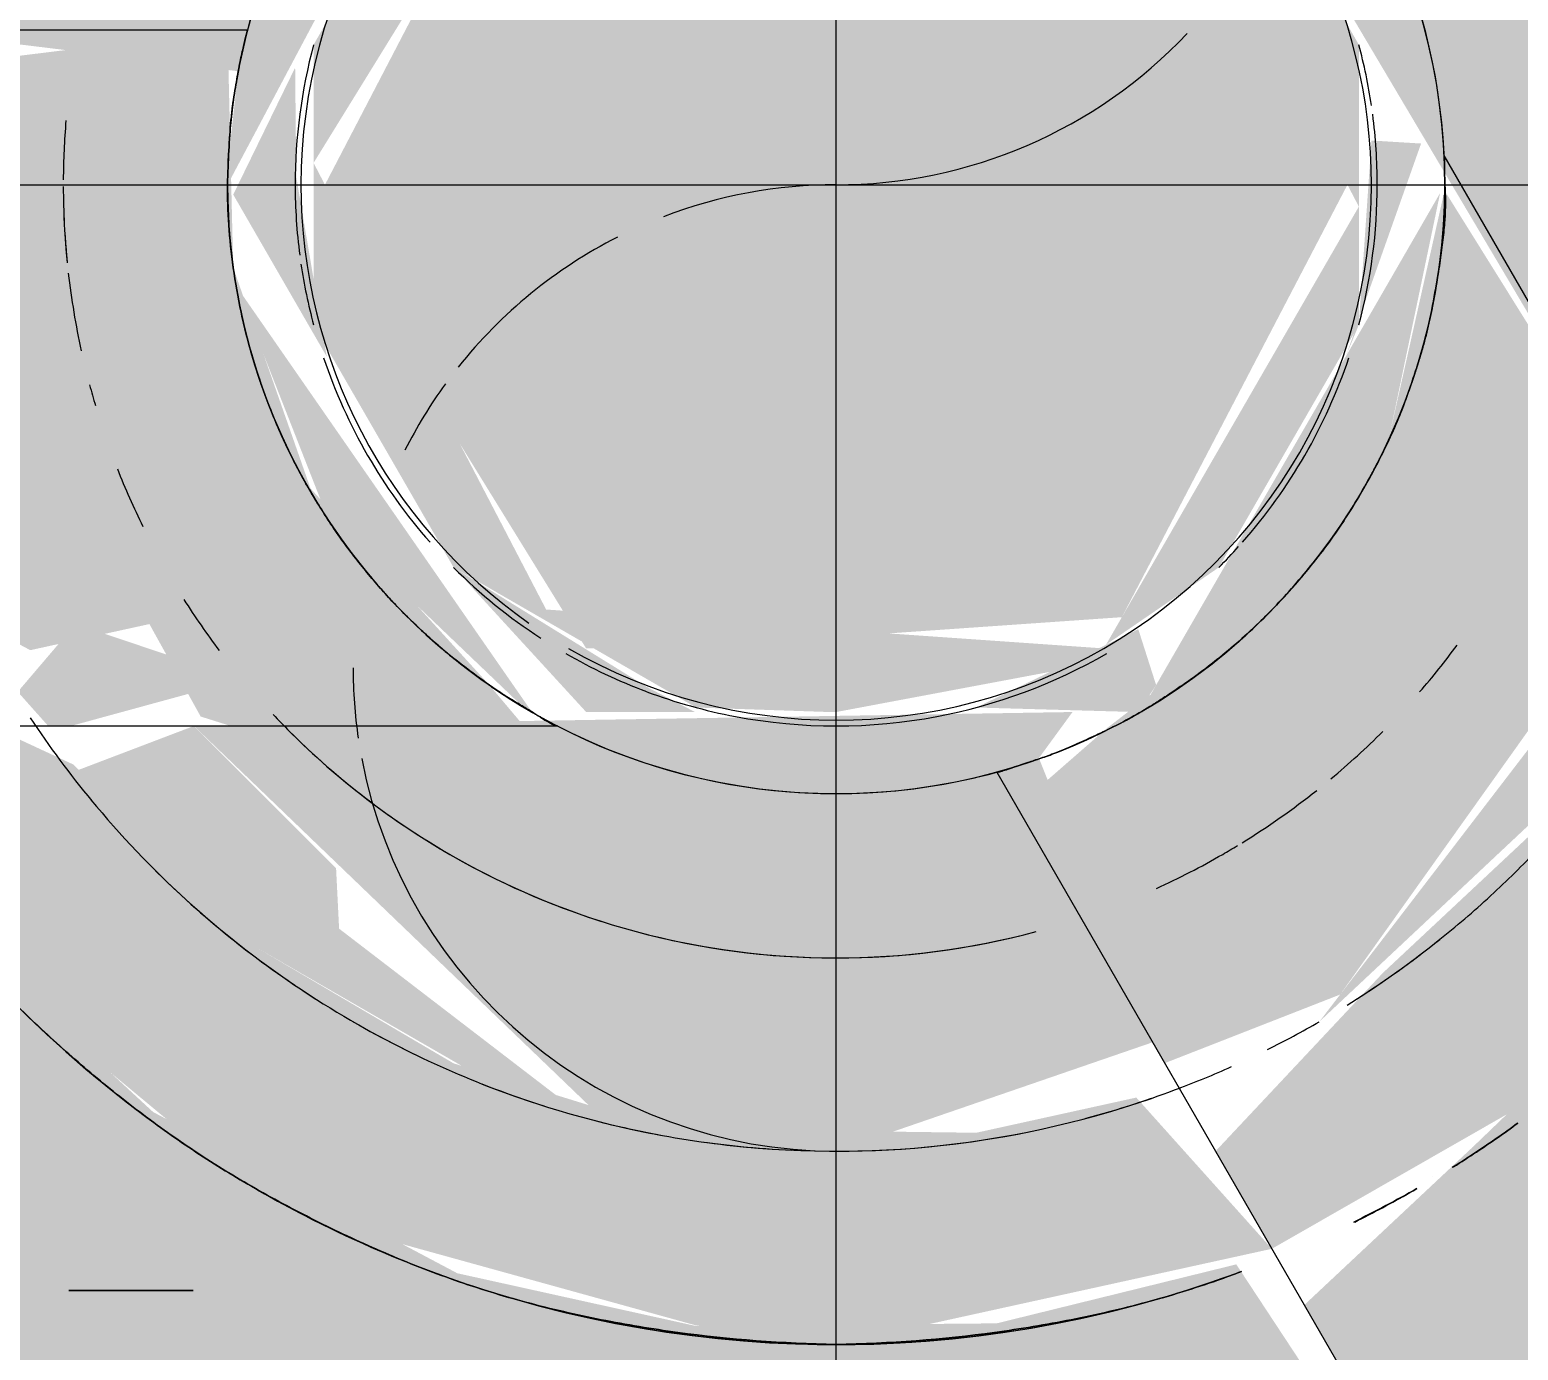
# Model space of a CAD drawing. Header units: metres. Extents: x 147 to 427, y -16 to 162.
# Drawn here: x 390.1251 to 390.14436, y 0.48493 to 0.502 of the extents above; entities that cross this region are included whole.
import ezdxf

# ---------------------------------------------------------------- set-up
doc = ezdxf.new("R2010")
doc.units = ezdxf.units.M
for name, color, linetype, lineweight in [('A-ANNO-DIMS', 7, 'Continuous', 5), ('A-ANNO-DIMS-50', 7, 'Continuous', 5), ('P-PIPE', 7, 'Continuous', 5), ('P-PIPE-CNTR', 7, 'Continuous', 5), ('P-SANR-FIXT', 7, 'Continuous', 5)]:
    doc.layers.add(name, color=color, linetype=linetype, lineweight=lineweight)
doc.styles.add('Century Gothic', font='GOTHIC.TTF', dxfattribs={"height": 0.05})
doc.dimstyles.new('Setores_1_mm', dxfattribs={"dimscale": 0.3048, "dimtxt": 0.05220841348587629, "dimasz": 0.5208333333333333, "dimexe": 0.3937007874015747, "dimexo": 0.2460629921259842, "dimgap": 0.2870734908136483, "dimtad": 1, "dimrnd": 0.01, "dimzin": 0, "dimdsep": 46, "dimtxsty": 'Century Gothic', "dimblk1": 'OBLIQUE', "dimblk2": 'OBLIQUE', "dimsah": 1, "dimcen": 0.09, "dimazin": 0, "dimtfac": 1, "dimtdec": 4, "dimtix": 1, "dimtmove": 0, "dimatfit": 3, "dimfxl": 1, "dimtvp": 1, "dimtolj": 1, "dimtzin": 0, "dimarcsym": 2})

# ---------------------------------------------------------------- blocks, each defined once
blk = doc.blocks.new('UT_Ducha higiênica - UT_Ducha higiênica-V228-HH')
at = {"layer": 'P-SANR-FIXT', "true_color": 0xf4f4f4, "transparency": 33554598}
h = blk.add_hatch(color=7, dxfattribs=at)
h.paths.add_polyline_path([(-163.0500666563862, 0.4849999999999948), (-163.0444303596912, 0.4862376477580838), (-163.0461843707097, 0.4881939430680709), (-163.0482549230706, 0.4877385192159673), (-163.0522858952018, 0.4877921683328029), (-163.0550164038546, 0.4886361002195574), (-163.0575666563863, 0.4901338411877104), (-163.0599328151986, 0.4924999999999974), (-163.0610085380336, 0.4929999999999973), (-163.0629761011125, 0.4924999999999974), (-163.0608919739336, 0.4897098323594553), (-163.0585374694231, 0.4877545499866453), (-163.0561876152437, 0.4864384013989064), (-163.051878389702, 0.4852462340740263), (-163.0501523230951, 0.4850116430285483)])
h.paths.add_polyline_path([(-163.0374263254676, 0.4920438057782814), (-163.0363332437336, 0.4942938369561003), (-163.0353051756022, 0.4981882666842901), (-163.0353458056828, 0.5021203494174632), (-163.0363799056049, 0.5058188147663115), (-163.038103599377, 0.50883883476483), (-163.0409662580764, 0.5117623522420813), (-163.0422162580764, 0.5095972887326086), (-163.0398838188902, 0.507087296304257), (-163.0384214089924, 0.5042705142441813), (-163.0377751527661, 0.5015836872348897), (-163.0378537308064, 0.4978194532921444), (-163.0387027566058, 0.495050252531702), (-163.0386354331858, 0.494129327620626), (-163.0376227241833, 0.4923825628676637)])
h.paths.add_polyline_path([(-163.0623033513911, 0.5019999999999996), (-163.0617119037802, 0.5042705142441813), (-163.0599328151986, 0.5074999999999983), (-163.0575666563863, 0.509866158812333), (-163.0543254328565, 0.511650109339058), (-163.0513991596515, 0.5123245726170935), (-163.0506578933892, 0.5129759474718593), (-163.0500666563863, 0.515000000000001), (-163.0543254328565, 0.5143329398014831), (-163.0589054911511, 0.5119630570092683), (-163.0620297133955, 0.50883883476483), (-163.0638000690389, 0.5057061630439345), (-163.0647875070897, 0.5019999999999996), (-163.0625666563863, 0.5019999999999996)])
h = blk.add_hatch(color=7, dxfattribs=at)
h.paths.add_polyline_path([(-163.0444303596912, 0.4862376477580838), (-163.0410583600638, 0.4881669754173231), (-163.038103599377, 0.4911611652351657), (-163.037690809849, 0.4924999999999974), (-163.0391652022136, 0.4939338100733461), (-163.0404165258777, 0.4922184664331769), (-163.0429954842542, 0.4898047899914139), (-163.0451591790979, 0.4874999999999942), (-163.0445166563861, 0.4863871180180461)])
h.paths.add_polyline_path([(-163.0621910120392, 0.4929999999999973), (-163.0607231927865, 0.4935300401266964), (-163.0616772257626, 0.4956457656155595), (-163.0624253479224, 0.4989266556538753), (-163.0631879478807, 0.5019999999999996), (-163.0648762606695, 0.5014461990487026), (-163.0647736534139, 0.497774421467172), (-163.0637109888841, 0.4940787784381638), (-163.0630570374431, 0.4929999999999973), (-163.0624891627832, 0.4929999999999973)])
h.paths.add_polyline_path([(-163.0422162580764, 0.5095972887326086), (-163.041372500254, 0.5120740728286105), (-163.0445264227506, 0.5138021428639631), (-163.0481655327526, 0.5147416168188307), (-163.049829091543, 0.5144114743788386), (-163.0506328230474, 0.51242546274501), (-163.0481655327526, 0.5122497123253987), (-163.0447609593986, 0.5112164606619954), (-163.0422410532499, 0.5096163147384036)])
at = {"layer": 'P-SANR-FIXT', "true_color": 0x7f7f7f, "transparency": 33554598}
h = blk.add_hatch(color=8, dxfattribs=at)
h.paths.add_polyline_path([(-163.0500666563862, 0.4874999999999985), (-163.0459725366721, 0.4889087766431101), (-163.0474446983158, 0.4925842512029256), (-163.0470095653828, 0.4931804128162534), (-163.0583704745359, 0.4929945072572295), (-163.053060849371, 0.487894192984691), (-163.0506328230474, 0.4875745372549901)])
h.paths.add_polyline_path([(-163.0540066443813, 0.4931850850210843), (-163.0578114593854, 0.498664685702958), (-163.056627881023, 0.4956457656155595), (-163.0541471238149, 0.4932733953902783)])
h.paths.add_polyline_path([(-163.0461188961836, 0.4931985468794979), (-163.0442302467636, 0.4947690293694978), (-163.0429067924252, 0.4967647619362152), (-163.0422534144739, 0.4998937575964272), (-163.0460958181444, 0.4932385192159834)])
h.paths.add_polyline_path([(-163.0521796779393, 0.4940030751975834), (-163.0463710722665, 0.4944070898541897), (-163.0433051756023, 0.5002826213526529), (-163.0466345641811, 0.5059969248024123), (-163.0538391906285, 0.5054596286239528), (-163.0568281371703, 0.4997173786476548), (-163.0533018944501, 0.4940030751975834)])
h.paths.add_polyline_path([(-163.0392290974385, 0.4951533056728226), (-163.0379925835576, 0.4972250040119129), (-163.0383661566711, 0.5038822856765331), (-163.0418326944983, 0.5090893813139499), (-163.0426541516788, 0.50883883476483), (-163.0448907730253, 0.5059241420951781), (-163.0454658448449, 0.5056703350218528), (-163.0392922939387, 0.4952623097586433)])
h.paths.add_polyline_path([(-163.0579412373788, 0.4999999999999957), (-163.0513991596515, 0.5123245726170935), (-163.0544429138337, 0.5114153049803335), (-163.0566609289151, 0.5101347333760499), (-163.0565371325138, 0.50883883476483), (-163.0583704745359, 0.5070054927427315), (-163.0579941613204, 0.5064170115166742), (-163.0622260366994, 0.5025872633877307), (-163.0621407292148, 0.5019999999999996), (-163.0578031313061, 0.5014683261297063), (-163.05791777927, 0.5004412273821695)])
h.paths.add_polyline_path([(-163.0466043302372, 0.5068195871837423), (-163.0474965652595, 0.5073994190409605), (-163.0500666563862, 0.5078543565477095), (-163.0535666563863, 0.5070359871875737), (-163.0533018944501, 0.5068195871837423), (-163.0466345641811, 0.5068195871837423)])
h = blk.add_hatch(color=8, dxfattribs=at)
h.paths.add_polyline_path([(-163.0458166563861, 0.4886387840678804), (-163.0435468512082, 0.4895262994064797), (-163.0393666988654, 0.4953906466284401), (-163.0421967775555, 0.4999248013085633), (-163.0429067924252, 0.4967647619362152), (-163.0442302467636, 0.4947690293694978), (-163.0465666563863, 0.4929695615268375), (-163.0477307136068, 0.4919540284226173), (-163.0458429818675, 0.4886843811391768)])
h.paths.add_polyline_path([(-163.0599671428975, 0.4929999999999973), (-163.0580280199474, 0.4935300401266964), (-163.0582118149665, 0.4937499999999408), (-163.0599081353265, 0.494318019484659), (-163.0606554047107, 0.4934416969863306), (-163.0602620743806, 0.4929999999999973)])
h.paths.add_polyline_path([(-163.061278699023, 0.4946836369557288), (-163.0606259672787, 0.4952499999999968), (-163.0615638271246, 0.4953719970856647), (-163.0613204104512, 0.4947843372514499)])
h.paths.add_polyline_path([(-163.0445264227506, 0.505595966142876), (-163.0427211219294, 0.5094573800050767), (-163.0510311252157, 0.5123294909852619), (-163.0535666563863, 0.5070359871875737), (-163.0513991596515, 0.5077610218951477), (-163.0476286715538, 0.5074472535264936), (-163.0447609593986, 0.5058188147663115)])
h = blk.add_hatch(color=8, dxfattribs=at)
h.paths.add_polyline_path([(-163.0438166563863, 0.4891746824526929), (-163.0400139933095, 0.4927430570895183), (-163.0390757087251, 0.4948887341152789), (-163.0396068349196, 0.4946610286031531), (-163.0438129376141, 0.489179528850926)])
h.paths.add_polyline_path([(-163.0423788802526, 0.509315618860945), (-163.0425666563863, 0.509866158812333), (-163.0458261359244, 0.5116576712252806), (-163.0489105354074, 0.5123477937856185), (-163.0481655327526, 0.5117125288071792), (-163.0424056749247, 0.5093267175775085)])
h = blk.add_hatch(color=8, dxfattribs=at)
h.paths.add_polyline_path([(-163.05330189445, 0.4879259271713289), (-163.0564981470084, 0.4903784980197549), (-163.0565371325138, 0.4911611652351657), (-163.0583759672787, 0.4929999999999973), (-163.0598778979298, 0.4924284304218431), (-163.0575666563863, 0.4901338411877104), (-163.0548408948197, 0.4885634019969756), (-163.0535666563863, 0.4880355951561732)])
h.paths.add_polyline_path([(-163.0379925835576, 0.5032352380637806), (-163.0404851733398, 0.5078709966811211), (-163.0392413388389, 0.5053981456571993), (-163.0380972390039, 0.5034165066139403)])
h.paths.add_polyline_path([(-163.0379925835576, 0.4967647619362195), (-163.0378051756022, 0.5018117333157274), (-163.0379925835576, 0.4989426508222038), (-163.0379925835576, 0.4972250040119173)])
h.paths.add_polyline_path([(-163.0621407292148, 0.5032352380638888), (-163.0589054911511, 0.5057177235426272), (-163.0579941613204, 0.5064170115166612), (-163.0583704745359, 0.5070054927427315), (-163.056319070759, 0.5090568965196176), (-163.0566609289151, 0.5101347333760499), (-163.0593573199576, 0.5082499999999895), (-163.0617119037802, 0.5042705142441813), (-163.0620310612301, 0.5035000000000079)])
h = blk.add_hatch(color=8, dxfattribs=at)
h.paths.add_polyline_path([(-163.0541081082706, 0.4929999999999973), (-163.0545553805977, 0.4935300401266964), (-163.056868238826, 0.4960731045475261), (-163.057867743344, 0.4989266556538753), (-163.0579412373788, 0.5019999999999996), (-163.0623752306142, 0.5014540230954286), (-163.0622736534139, 0.497774421467172), (-163.0614936816021, 0.4961177143234626), (-163.0606732581041, 0.4946951135353118), (-163.0611272553078, 0.494318019484659), (-163.0604930153978, 0.4939803388180515), (-163.0589520723712, 0.494318019484659), (-163.058288833876, 0.493122177489631), (-163.0579011547947, 0.4929999999999973), (-163.0542869548201, 0.4929999999999973)])
h.paths.add_polyline_path([(-163.0500666563862, 0.4931804128162534), (-163.0470095653828, 0.4937543632602631), (-163.045116908918, 0.495050252531702), (-163.0433051756023, 0.4981882666842771), (-163.0433051756023, 0.5018117333157274), (-163.045116908918, 0.5049497474683111), (-163.0482549230706, 0.5067614807840297), (-163.051878389702, 0.5067614807840297), (-163.0550164038546, 0.5049497474683111), (-163.0568281371703, 0.5018117333157187), (-163.0568281371703, 0.4981882666842901), (-163.0550164038546, 0.495050252531702), (-163.051878389702, 0.4932385192159834), (-163.0501601835093, 0.4931804128162534)])
h.paths.add_polyline_path([(-163.0466043302372, 0.4940030751975834), (-163.0538195493392, 0.4945063516651014), (-163.0568281371703, 0.500282621352341), (-163.0533018944501, 0.5059969248024123), (-163.046313763412, 0.5054936482980769), (-163.0433051756023, 0.4997173786473429), (-163.0465666563863, 0.4940683282214954)])
h = blk.add_hatch(color=8, dxfattribs=at)
h.paths.add_polyline_path([(-163.0518939592649, 0.4931804128162534), (-163.0525010000057, 0.4934964128478637), (-163.0550164038546, 0.495050252531702), (-163.0533018944501, 0.4931804128162534)])
h.paths.add_polyline_path([(-163.0461584888052, 0.4931804128162534), (-163.0459279009389, 0.4935293603473051), (-163.0461584888052, 0.4942510201740661), (-163.0482549230706, 0.4932385192159834), (-163.0461843707097, 0.4931804128162534)])
h.paths.add_polyline_path([(-163.0434755349466, 0.4977769828448166), (-163.0425000031059, 0.5005333464427999), (-163.0431420040883, 0.5005723226169113), (-163.0433051756023, 0.4981882666842771), (-163.0434579431113, 0.4978194532921444)])
h.paths.add_polyline_path([(-163.0566577778265, 0.4977769828459297), (-163.0570526653081, 0.500106272789968), (-163.0570666563863, 0.5015148187143509), (-163.057867743344, 0.4998727045977283), (-163.0568083181595, 0.4980377263512866)])
h.paths.add_polyline_path([(-163.044845906337, 0.5045965700287148), (-163.0466345641811, 0.5068195871837423), (-163.0472436830346, 0.5063426114463032), (-163.045116908918, 0.5049497474683111), (-163.0448907730253, 0.504655041435276)])
h.paths.add_polyline_path([(-163.0552874064348, 0.5045965700296331), (-163.0535289825352, 0.5060777828465707), (-163.0526101282913, 0.5068195871837423), (-163.0543254328565, 0.5062627571429082), (-163.0552601456097, 0.5046437871638749)])
at = {"layer": 'P-SANR-FIXT', "true_color": 0xf4f4f4, "transparency": 33554598}
h = blk.add_hatch(color=7, dxfattribs=at)
h.paths.add_polyline_path([(-163.0563166563862, 0.4771746436089262), (-163.0420440165546, 0.4776150969145432), (-163.0402180605407, 0.4789417316129335), (-163.0448907730253, 0.4860362436819752), (-163.0479905243656, 0.4852733279658398), (-163.051878389702, 0.4852385192159765), (-163.0549691392004, 0.4859214881871873), (-163.0589054911511, 0.4880077625104176), (-163.0614226572674, 0.4903354624166567), (-163.0642450889032, 0.4929999999999973), (-163.0646521363633, 0.4924647540338374), (-163.0641044670092, 0.4897109239038588), (-163.0646562167202, 0.4846000000000035), (-163.0650666563863, 0.4846000000000035), (-163.0645415839259, 0.482302958337316), (-163.0568455029037, 0.4771746436089262), (-163.0563878264002, 0.4771746436089262)])
h.paths.add_polyline_path([(-163.0350666563863, 0.4826844458100649), (-163.0349929735596, 0.4831411937940477), (-163.0350666563863, 0.483264515017282)])
h.paths.add_polyline_path([(-163.0425605129249, 0.4870143329869355), (-163.041044392745, 0.4881448272080701), (-163.0425564948758, 0.4870174161445135)])
h.paths.add_polyline_path([(-163.0374137293852, 0.4920220795047184), (-163.0377724091121, 0.4915927807916347), (-163.0374614017497, 0.491933260690961)])
h.paths.add_polyline_path([(-163.0360266686833, 0.4896296165777171), (-163.035466577052, 0.4924999999999974), (-163.0350666563863, 0.4942938369561003), (-163.0355777689919, 0.4961177143234626), (-163.0369896727892, 0.4912906481525331), (-163.0360464143781, 0.4896636748151783)])
h.paths.add_polyline_path([(-163.0650666563863, 0.4934654938951799), (-163.0651666563863, 0.4999999999999654), (-163.0665337432619, 0.4997500000000001), (-163.0651666563863, 0.4937069152516154), (-163.0650933923108, 0.4935300401266964)])
h = blk.add_hatch(color=7, dxfattribs=at)
h.paths.add_polyline_path([(-163.0402180605407, 0.4789417316129335), (-163.0350666563863, 0.483264515017282), (-163.0355777689919, 0.4847037735849006), (-163.0360266686833, 0.4858931539449849), (-163.0365694083953, 0.4905657577561881), (-163.0377020586846, 0.4915245114150464), (-163.0418166563863, 0.4875677638551758), (-163.0440108944254, 0.4855111126056631), (-163.0409941444634, 0.4802859483980057)])
h.paths.add_polyline_path([(-163.0648394966981, 0.4929999999999973), (-163.0635513168292, 0.493571689607952), (-163.0646809411135, 0.4967647619362239), (-163.0650666563863, 0.4960918324188629), (-163.0648738425017, 0.4929999999999973)])
at = {"layer": 'P-SANR-FIXT'}
for p, q in [((-163.0576830220424, 0.5019999999999996), (-163.0805666563863, 0.5019999999999996)), ((-163.0287544785594, 0.4770862251849087), (-163.0422010772033, 0.5003764172242402)), ((-163.0805666563863, 0.4929999999999973), (-163.053673459099, 0.4929999999999973)), ((-163.0479905243656, 0.4924040338572285), (-163.0365487071934, 0.4725862251847842))]:
    blk.add_line(p, q, dxfattribs=at)
for centre, radius, start, end in [((-163.0500666563863, 0.5), 0.01499999999998636, 89.99999999999928, 172.8169731624002), ((-163.0500666563862, 0.5), 0.00787458099259597, 6.106664988409952e-13, 180.0000000000002), ((-163.0500666563862, 0.5), 0.007874580992591973, 180, 0), ((-163.0500666563863, 0.5000000000000092), 0.006999999999985956, 198.6541961248043, 221.3458038751248), ((-163.0500666563863, 0.5000000000000092), 0.006999999999985956, 198.6541961248043, 221.3458038751248), ((-163.0500666563863, 0.5000000000000092), 0.007000000000008218, 318.654196134922, 341.3458038653558), ((-163.0500666563863, 0.5000000000000092), 0.007000000000008218, 318.654196134922, 341.3458038653558), ((-163.0500666563863, 0.5), 0.01499999999999592, 207.2994541391672, 290.3635979879876), ((-163.0500666563863, 0.5000000000000092), 0.006999999999995129, 259.2715171109659, 280.7284828892621), ((-163.0500666563863, 0.5000000000000092), 0.006999999999995129, 259.2715171109659, 280.7284828892621)]:
    blk.add_arc(centre, radius, start, end, dxfattribs=at)
at = {"layer": 'P-SANR-FIXT', "color": 253, "true_color": 0x9e9e9e}
for centre, radius, start, end in [((-163.0500666563862, 0.5), 0.00787458099259597, 6.106664988409952e-13, 180.0000000000002), ((-163.0500666563862, 0.5), 0.00787458099259597, 6.106664988409952e-13, 180.0000000000002), ((-163.0500666563862, 0.5), 0.006924652297982448, 119.9999999999975, 179.9999999999977), ((-163.0500666563862, 0.5), 0.00692465229795842, 9.186178726689206e-13, 54.96465417607329), ((-163.0500666563862, 0.5), 0.007874580992591973, 180, 0), ((-163.0500666563862, 0.5), 0.007874580992591973, 180, 0), ((-163.0500666563862, 0.5), 0.006924652297968978, 180.0000000000001, 234.964654544572), ((-163.0500666563862, 0.5), 0.006924652297954026, 239.9999999998979, 0), ((-163.0500666563863, 0.5), 0.01249999999999055, 213.4707767671879, 219.6083263584202), ((-163.0500666563863, 0.5000000000000007), 0.01000000000001857, 225.000000000058, 285.0000000000207), ((-163.0500666563863, 0.5), 0.01250000000001819, 224.9999999999997, 237.3749999999305), ((-163.0500666563863, 0.5), 0.01249999999999326, 240.0000000000088, 252.374999999964), ((-163.0500666563863, 0.5), 0.012500000000011, 284.9999999999819, 290.8707780943144), ((-163.0500666563863, 0.5), 0.012500000000011, 255.0000000000174, 267.3749999999067), ((-163.0500666563863, 0.5), 0.01249999999998863, 269.9999999999996, 282.3749999999404), ((-163.0500666563863, 0.5), 0.01499999999997268, 302.0936002104297, 305.8898077391086), ((-163.0500666563863, 0.5), 0.01499999999997321, 296.5698654958971, 299.6542506594012)]:
    blk.add_arc(centre, radius, start, end, dxfattribs=at)
at = {"layer": 'P-SANR-FIXT', "color": 254, "true_color": 0xd5d5d5}
for centre, radius, start, end in [((-163.0500666563862, 0.5), 0.007874580992564786, 8.078029001017379e-13, 59.55212463589638), ((-163.0500666563862, 0.5), 0.00787458099259597, 157.236774150583, 180.0000000000002), ((-163.0500666563863, 0.5000000000000092), 0.006999999999976581, 165.0000000000142, 180), ((-163.0500666563863, 0.5000000000000092), 0.006999999999976581, 165.0000000000142, 180), ((-163.0500666563863, 0.5000000000000092), 0.006999999999992139, 8.427294718421107, 15.00000000001877), ((-163.0500666563863, 0.5000000000000092), 0.006999999999992139, 8.427294718455267, 15.00000000001877), ((-163.0500666563863, 0.5000000000000092), 0.007000000000004663, 9.087299089858414e-13, 7.479131685465186), ((-163.0500666563863, 0.5000000000000092), 0.007000000000004663, 9.087299089858414e-13, 7.479131685465186), ((-163.0500666563863, 0.5000000000000007), 0.009999999999979423, 175.2416114417385, 179.6301761423028), ((-163.0500666563863, 0.5000000000000007), 0.009999999999986695, 180.1359100770737, 185.7860035821003), ((-163.0500666563862, 0.5), 0.007874580992622853, 180, 240.0000000000074), ((-163.0500666563863, 0.5000000000000092), 0.006999999999998854, 180, 187.4791316404532), ((-163.0500666563863, 0.5000000000000092), 0.006999999999998854, 180, 187.4791316404532), ((-163.0500666563862, 0.5), 0.007874580992591973, 300.159546870631, 0), ((-163.0500666563863, 0.5000000000000092), 0.007000000000033424, 344.9999999998973, 0), ((-163.0500666563863, 0.5000000000000092), 0.007000000000033424, 344.9999999998973, 0), ((-163.0500666563863, 0.5000000000000092), 0.006999999999984783, 188.4272947169206, 195.0000000000028), ((-163.0500666563863, 0.5000000000000092), 0.006999999999984783, 188.4272947169206, 195.0000000000028), ((-163.0500666563863, 0.5000000000000007), 0.00999999999999096, 186.5625000000033, 192.4117640572943), ((-163.0500666563863, 0.5000000000000007), 0.009999999999984285, 195.000000000008, 196.597476339918), ((-163.0500666563863, 0.5000000000000007), 0.00999999999997605, 201.5624999999802, 206.2254013818706), ((-163.0500666563863, 0.5000000000000092), 0.007000000000013031, 315.0000000000077, 318.0492141509822), ((-163.0500666563863, 0.5000000000000092), 0.007000000000013031, 315.0000000000077, 318.0492141509822), ((-163.0500666563863, 0.5000000000000092), 0.006999999999969944, 224.9999999998151, 236.8965299752944), ((-163.0500666563863, 0.5000000000000092), 0.006999999999969944, 224.9999999998151, 236.8965299752944), ((-163.0500666563863, 0.5000000000000007), 0.009999999999965488, 212.4325549804132, 217.0429024159628), ((-163.0500666563863, 0.5000000000000092), 0.006999999999971879, 240.0000000006653, 249.4681994599736), ((-163.0500666563863, 0.5000000000000092), 0.006999999999971879, 240.0000000006653, 249.4681994599736), ((-163.0500666563863, 0.5000000000000092), 0.007000000000003006, 280.7284828892503, 300.0000000000067), ((-163.0500666563863, 0.5000000000000092), 0.007000000000003006, 280.7284828892503, 300.0000000000067), ((-163.0500666563863, 0.5000000000000007), 0.01000000000000545, 319.0076141230138, 323.437499999999), ((-163.0500666563863, 0.5000000000000092), 0.006999999999989838, 249.4963222110143, 259.271517110958), ((-163.0500666563863, 0.5000000000000092), 0.006999999999989838, 249.4963222110143, 259.271517110958), ((-163.0500666563862, 0.5), 0.00787458099260864, 240.4019693268969, 299.8095912501913), ((-163.0500666563863, 0.5000000000000007), 0.009999999999991927, 223.2497113399044, 224.9999999999818), ((-163.0500666563863, 0.5000000000000007), 0.01000000000001527, 309.7980108102865, 314.9999999999119), ((-163.0500666563863, 0.5000000000000007), 0.01000000000000235, 301.6736529004972, 308.437499999959), ((-163.0500666563863, 0.5000000000000007), 0.0099999999999699, 300.0000000001929, 301.2738599862033), ((-163.0500666563863, 0.5000000000000007), 0.01000000000002227, 294.4722572899985, 299.9999999998918), ((-163.0500666563863, 0.5), 0.01250000000000361, 308.2888236493895, 312.374999999976), ((-163.0500666563863, 0.5), 0.01249999999999727, 301.9256212865776, 307.2075802553347), ((-163.0500666563863, 0.5), 0.014999999999992, 226.3789540936755, 239.9348695129349), ((-163.0500666563863, 0.5), 0.01500000000000001, 239.9999999999283, 254.4979362410292), ((-163.0500666563863, 0.5), 0.01500000000000803, 285.502063759075, 290.3635979878702), ((-163.0500666563863, 0.5), 0.01500000000001761, 254.9999999999587, 285.0000000000401)]:
    blk.add_arc(centre, radius, start, end, dxfattribs=at)
at = {"layer": 'P-SANR-FIXT', "color": 254, "true_color": 0xe0e0e0}
for radius, start, end in [(0.01000000000000629, 175.2416114417233, 179.6301761422993), (0.009999999999982067, 181.9411428382834, 185.7860035820947), (0.009999999999972288, 194.9999999999878, 196.5974763398964), (0.009999999999998017, 201.5625000000207, 206.2254013819185), (0.00999999999998857, 212.4325549804715, 217.0429024160254), (0.009999999999998474, 223.2497113399222, 224.9999999999994)]:
    blk.add_arc((-163.0500666563863, 0.5000000000000007), radius, start, end, dxfattribs=at)
at = {"layer": 'P-SANR-FIXT', "color": 254, "true_color": 0xcecece}
for radius, start, end in [(0.01000000000000405, 319.0076141230189, 323.4375000000043), (0.009999999999998474, 309.7980108103345, 314.9999999999612), (0.009999999999995552, 301.6736529005149, 308.4374999999785), (0.009999999999989686, 294.4722572900691, 299.999999999973)]:
    blk.add_arc((-163.0500666563863, 0.5000000000000007), radius, start, end, dxfattribs=at)
at = {"layer": 'P-SANR-FIXT', "color": 252, "true_color": 0x898989}
for radius, start, end in [(0.01250000000001658, 213.4707767672431, 219.6083263584791), (0.01250000000001931, 225.0000000000026, 237.374999999933), (0.01249999999999957, 240.0000000000216, 252.3749999999724), (0.0125000000000168, 284.9999999999753, 290.8707780943055), (0.01250000000000036, 269.9999999999996, 282.3749999999292)]:
    blk.add_arc((-163.0500666563863, 0.5), radius, start, end, dxfattribs=at)
at = {"layer": 'P-SANR-FIXT', "color": 9, "true_color": 0xc5c5c5}
blk.add_arc((-163.0500666563863, 0.5000000000000007), 0.009999999999965072, 224.9999999999038, 239.9999999998971, dxfattribs=at)
at = {"layer": 'P-SANR-FIXT', "color": 254, "true_color": 0xe9e9e9}
for centre, radius, start, end in [((-163.0500666563863, 0.5000000000000007), 0.01000000000002851, 300.0000000000471, 301.273859986054), ((-163.0500666563863, 0.5), 0.01499999999999048, 302.093600210399, 305.8898077390765), ((-163.0500666563863, 0.5), 0.01500000000000699, 296.5698654958452, 299.654250659348)]:
    blk.add_arc(centre, radius, start, end, dxfattribs=at)
at = {"layer": 'P-SANR-FIXT', "color": 9, "true_color": 0xbbbbbb}
for centre, radius, start, end in [((-163.0500666563863, 0.5000000000000007), 0.009999999999991821, 240.0000000000018, 252.3186190430198), ((-163.0500666563863, 0.5000000000000007), 0.009999999999984285, 255.0000000000768, 285.00000000007), ((-163.0500666563863, 0.5), 0.0125000000000143, 255.0000000000213, 267.3749999999073)]:
    blk.add_arc(centre, radius, start, end, dxfattribs=at)
at = {"layer": 'P-SANR-FIXT', "color": 253, "true_color": 0x9d9d9d}
for radius, start, end in [(0.01250000000000854, 308.2888236493786, 312.3749999999648), (0.01250000000002788, 301.9256212865147, 307.2075802552674)]:
    blk.add_arc((-163.0500666563863, 0.5), radius, start, end, dxfattribs=at)
at = {"layer": 'P-SANR-FIXT'}
for points, knots in [([(-163.0579412373788, 0.5), (-163.0579379492943, 0.5001533981529037), (-163.0579270322412, 0.5004473710641563), (-163.0579042625146, 0.500777425325057), (-163.057877460847, 0.501016019920335), (-163.0578528058075, 0.5011816090876627), (-163.0578268018707, 0.5013333583706098), (-163.0578029712077, 0.5014708042318814), (-163.0577801011347, 0.5015933814801337), (-163.0577480274264, 0.5017363033173834), (-163.0577010744785, 0.5019314333450662), (-163.0576858344569, 0.5020000000000018), (-163.0576830220424, 0.5020000000000018)], [0, 0, 0, 0, 0.125, 0.25, 0.3125, 0.375, 0.4375, 0.5, 0.5625, 0.625, 0.75, 1, 1, 1, 1]), ([(-163.053673459099, 0.4930000000000018), (-163.0536925430129, 0.4930000000000018), (-163.0537413836907, 0.4930210057822786), (-163.0538480668415, 0.4930843153777629), (-163.0539465950615, 0.4931479274532062), (-163.0540727002054, 0.4932253259400249), (-163.0542244951676, 0.4933146622454013), (-163.0543897700048, 0.4934154250368425), (-163.0545550678033, 0.4935282880690359), (-163.0547222423681, 0.4936516634472162), (-163.0548996031771, 0.4937834284536297), (-163.0550798287155, 0.4939246746516761), (-163.0552579653996, 0.4940770649946302), (-163.0554352189138, 0.4942397359988164), (-163.0556148471246, 0.4944107035655497), (-163.0557930950594, 0.4945912428150969), (-163.0559668273124, 0.4947826470772285), (-163.0561374430493, 0.4949841923847041), (-163.056306656551, 0.4951943763859976), (-163.0564714407621, 0.4954141188177311), (-163.0566288727373, 0.4956441423857179), (-163.0567803544266, 0.4958839053327756), (-163.0569768653837, 0.4962147776605745), (-163.0572012508665, 0.4966491437327665), (-163.0574341402377, 0.4972019080721016), (-163.0576929161853, 0.4979627882467036), (-163.0578958594045, 0.4989416874267582), (-163.0579457497381, 0.4996646796792813), (-163.0579412373788, 0.5)], [0, 0, 0, 0, 0.05555555555555555, 0.08333333333333333, 0.1111111111111111, 0.1388888888888889, 0.1666666666666667, 0.1944444444444444, 0.2222222222222222, 0.25, 0.2777777777777778, 0.3055555555555556, 0.3333333333333333, 0.361111111111111, 0.3888888888888888, 0.4166666666666666, 0.4444444444444444, 0.4722222222222222, 0.5, 0.5277777777777778, 0.5555555555555556, 0.5833333333333334, 0.6111111111111112, 0.6666666666666666, 0.7222222222222222, 0.7777777777777778, 0.8888888888888888, 1, 1, 1, 1]), ([(-163.0421920753936, 0.5), (-163.0421821324397, 0.4998574566598153), (-163.0421841306587, 0.4996270368376991), (-163.0422149998151, 0.4992890079141117), (-163.0422521115993, 0.4990218429160997), (-163.0422970406309, 0.4987378784428252), (-163.042348754314, 0.4984388940177341), (-163.0424026327208, 0.4981825562461729), (-163.0424545725236, 0.4979752627845726), (-163.0424992826761, 0.4978196488679311), (-163.0425483154073, 0.4976628614965966), (-163.0426169923928, 0.4974507814944096), (-163.0427114612622, 0.497182223350868), (-163.0428410784643, 0.496857287745853), (-163.0429922934208, 0.4965347820926134), (-163.0431626533776, 0.4962124363063585), (-163.0433478417515, 0.4958890037699424), (-163.0435509626924, 0.495569957713392), (-163.0437735720182, 0.4952607904182764), (-163.0440150610105, 0.4949607391653801), (-163.0443568453582, 0.4945706290534041), (-163.0448121528719, 0.4941158777812572), (-163.0452986786261, 0.4937283757059689), (-163.045640069045, 0.4934899610710377), (-163.0458317852892, 0.4933632543824469), (-163.0459257784236, 0.4933026578417609), (-163.0459725366721, 0.4932733953902799)], [0, 0, 0, 0, 0.05555555555555555, 0.08333333333333333, 0.1111111111111111, 0.1388888888888889, 0.1666666666666667, 0.1944444444444444, 0.2083333333333333, 0.2222222222222222, 0.2361111111111111, 0.25, 0.2777777777777778, 0.3055555555555556, 0.3333333333333333, 0.361111111111111, 0.3888888888888888, 0.4166666666666666, 0.4444444444444444, 0.4722222222222222, 0.5, 0.5555555555555556, 0.6111111111111112, 0.6388888888888888, 0.6527777777777777, 0.6666666666666666, 0.6666666666666666, 0.6666666666666666, 0.6666666666666666]), ([(-163.0462499456701, 0.4931102047576553), (-163.0463412749492, 0.493059920655507), (-163.0465214656216, 0.4929675475019423), (-163.0467347011081, 0.492867494496731), (-163.0468956166442, 0.492794654006818), (-163.0470104126663, 0.492742359405941), (-163.0471201249871, 0.4926942509065469), (-163.0472608054764, 0.4926381699825166), (-163.0474237786855, 0.4925800170143856), (-163.0475947454694, 0.4925251293663293), (-163.0477359253988, 0.4924785311444927), (-163.0478458345763, 0.4924399493312126), (-163.0479533084722, 0.492406271527697), (-163.0479880222694, 0.4923997000994656), (-163.0479905243656, 0.4924040338572312)], [0.6944444444444444, 0.6944444444444444, 0.6944444444444444, 0.6944444444444444, 0.7222222222222222, 0.75, 0.7638888888888888, 0.7777777777777778, 0.7916666666666667, 0.8055555555555556, 0.8333333333333333, 0.861111111111111, 0.8888888888888888, 0.9166666666666666, 0.9444444444444444, 1, 1, 1, 1]), ([(-163.0575801453518, 0.4870174161445041), (-163.057844539927, 0.4871678795928431), (-163.0583574334035, 0.4874812016205357), (-163.0590810081219, 0.4879984241793218), (-163.059759527767, 0.4885466817882834), (-163.0603951793248, 0.4891118411882339), (-163.0609857590959, 0.4896977428797219), (-163.0617120352379, 0.4905189077894745), (-163.0621943206228, 0.4911593026258366), (-163.0624891627832, 0.4915927807916095)], [0.2857142857142857, 0.2857142857142857, 0.2857142857142857, 0.2857142857142857, 0.3214285714285714, 0.3571428571428571, 0.3928571428571428, 0.4285714285714285, 0.4642857142857143, 0.5, 0.5714285714285714, 0.5714285714285714, 0.5714285714285714, 0.5714285714285714])]:
    blk.add_open_spline(points, degree=3, knots=knots, dxfattribs=at)
at = {"layer": 'P-SANR-FIXT', "color": 253, "true_color": 0x9e9e9e}
for points, knots in [([(-163.0576830220424, 0.5020000000000018), (-163.0576858344569, 0.5020000000000018), (-163.0577010744785, 0.5019314333450662), (-163.0577480274264, 0.5017363033173834), (-163.0577801011347, 0.5015933814801337), (-163.0578029712077, 0.5014708042318814), (-163.0578268018707, 0.5013333583706098), (-163.0578528058075, 0.5011816090876628), (-163.057877460847, 0.501016019920335), (-163.0579042625146, 0.5007774253250571), (-163.0579270322412, 0.5004473710641563), (-163.0579379492943, 0.5001533981529037), (-163.0579412373788, 0.5)], [0, 0, 0, 0, 0.25, 0.375, 0.4375, 0.5, 0.5625, 0.625, 0.6875, 0.75, 0.875, 1, 1, 1, 1]), ([(-163.0579412373788, 0.5), (-163.0579457497381, 0.4996646796792814), (-163.0578958595499, 0.4989416873827646), (-163.0576929157852, 0.4979627883676859), (-163.0574341409286, 0.4972019078631322), (-163.0572012482302, 0.49664914453015), (-163.0569768731564, 0.4962147753096681), (-163.0567803409629, 0.4958839094049303), (-163.0566163060591, 0.4956241449620156), (-163.0564314386287, 0.4953573039787963), (-163.0562227913487, 0.4950872466063159), (-163.056080434225, 0.4949167902477614), (-163.0560091174207, 0.4948338366075813)], [0, 0, 0, 0, 0.1111111111111111, 0.2222222222222222, 0.2777777777777778, 0.3333333333333333, 0.3888888888888888, 0.4166666666666666, 0.4444444444444444, 0.4791666666666666, 0.5138888888888888, 0.548611111111111, 0.548611111111111, 0.548611111111111, 0.548611111111111]), ([(-163.0459725366721, 0.4932733953902799), (-163.0459258182772, 0.4933026988862642), (-163.045831767297, 0.493363235852638), (-163.0456400792984, 0.493489971631076), (-163.045298671277, 0.4937283681341343), (-163.0448121551738, 0.4941158801762388), (-163.0443568458018, 0.4945706294402934), (-163.0440150597518, 0.4949607379899829), (-163.0437735770353, 0.4952607951235472), (-163.0435509438828, 0.495569940067705), (-163.0433479119725, 0.4958890696474189), (-163.0431933114147, 0.4961583369763526), (-163.0430778314004, 0.4963739450570765), (-163.042980781323, 0.4965615664671497), (-163.0428782532928, 0.4967764442212357), (-163.0427411086432, 0.4971010015617212), (-163.0426245871629, 0.4974248356761408), (-163.0425228892709, 0.4977420000330306), (-163.0424302470987, 0.4980530861789062), (-163.0423463058624, 0.4984408064421751), (-163.0422853905548, 0.4988117804992531), (-163.04224220408, 0.4990886496932767), (-163.0422073951147, 0.499354553361864), (-163.0421823205866, 0.4996667817252106), (-163.0421846181782, 0.4998930924948615), (-163.0421920753936, 0.5)], [0.3333333333333333, 0.3333333333333333, 0.3333333333333333, 0.3333333333333333, 0.3472222222222222, 0.361111111111111, 0.3888888888888888, 0.4444444444444444, 0.5, 0.5277777777777778, 0.5555555555555556, 0.5833333333333334, 0.6111111111111112, 0.6388888888888888, 0.6527777777777777, 0.6666666666666666, 0.6875, 0.7083333333333333, 0.75, 0.7708333333333333, 0.7916666666666666, 0.8333333333333333, 0.875, 0.8958333333333333, 0.9166666666666666, 0.9583333333333333, 1, 1, 1, 1]), ([(-163.0560091174207, 0.4948338366075813), (-163.0559734590185, 0.4947923597874913), (-163.055902073093, 0.4947105434168598), (-163.0557560690755, 0.4945529904680925), (-163.0555701495424, 0.4943661734607848), (-163.0553829283711, 0.4941916836924792), (-163.0552359306217, 0.4940583748850874), (-163.0550873423776, 0.493930953619048), (-163.0548992663234, 0.4937825439161491), (-163.0547152618122, 0.4936464578936804), (-163.0545754374644, 0.4935443169422226), (-163.0544392192254, 0.4934471501305591), (-163.0542636989351, 0.4933377553012193), (-163.0541030511035, 0.4932430949781096), (-163.0540202980899, 0.4931933922759118), (-163.0539948747649, 0.4931776465040064)], [0.548611111111111, 0.548611111111111, 0.548611111111111, 0.548611111111111, 0.5659722222222221, 0.5833333333333333, 0.6180555555555555, 0.6527777777777777, 0.6701388888888888, 0.6875, 0.7222222222222222, 0.7569444444444444, 0.7743055555555556, 0.7916666666666667, 0.826388888888889, 0.8611111111111112, 0.8784722222222223, 0.8784722222222223, 0.8784722222222223, 0.8784722222222223]), ([(-163.0539948747649, 0.4931776465040064), (-163.0539694514399, 0.4931619007321009), (-163.0538996645037, 0.493117128802866), (-163.0537650095785, 0.4930328087768886), (-163.0536973139914, 0.4930000000000018), (-163.053673459099, 0.4930000000000018)], [0.8784722222222223, 0.8784722222222223, 0.8784722222222223, 0.8784722222222223, 0.8958333333333334, 0.9305555555555556, 1, 1, 1, 1]), ([(-163.0479905243656, 0.4924040338572312), (-163.0479880222694, 0.4923997000994656), (-163.047953308472, 0.4924062715275035), (-163.0478458345766, 0.4924399493315351), (-163.0477359253976, 0.492478531143267), (-163.0475947454738, 0.4925251293709094), (-163.0474237786689, 0.4925800169972907), (-163.0472608055252, 0.4926381700328337), (-163.0471201249025, 0.4926942508193951), (-163.0470104129894, 0.4927423597385982), (-163.0468956154369, 0.4927946527633409), (-163.0467347075193, 0.4928675010995584), (-163.0465214139574, 0.4929674942938811), (-163.0463413834814, 0.4930600324309797), (-163.0462499456701, 0.4931102047576553)], [0, 0, 0, 0, 0.05555555555555555, 0.08333333333333333, 0.1111111111111111, 0.1388888888888889, 0.1666666666666667, 0.1944444444444444, 0.2083333333333333, 0.2222222222222222, 0.2361111111111111, 0.25, 0.2777777777777778, 0.3055555555555556, 0.3055555555555556, 0.3055555555555556, 0.3055555555555556]), ([(-163.0412480261495, 0.4878629348888788), (-163.0414224435703, 0.4877347864412528), (-163.041696901371, 0.4875426033435706), (-163.0419810714551, 0.4873604449479087), (-163.0420816550412, 0.4872978660025197)], [0.6523640429686424, 0.6523640429686424, 0.6523640429686424, 0.6523640429686424, 0.6785714285714286, 0.6926649017313161, 0.6926649017313161, 0.6926649017313161, 0.6926649017313161]), ([(-163.0448235118445, 0.4859440428648543), (-163.044925016627, 0.4859056895520156), (-163.0453311222024, 0.4857577089702915), (-163.0457470780526, 0.4856290865503067), (-163.0460632824929, 0.4855441016373974)], [0.8094232385353078, 0.8094232385353078, 0.8094232385353078, 0.8094232385353078, 0.8214285714285714, 0.8571428571428571, 0.8571428571428571, 0.8571428571428571, 0.8571428571428571]), ([(-163.0500666563863, 0.485), (-163.0507616904532, 0.4850132492004211), (-163.05178930936, 0.4850909462854584), (-163.0531116268884, 0.4853117040873657), (-163.0537538258392, 0.4854591167248771), (-163.0540700302796, 0.4855441016373893)], [0, 0, 0, 0, 0.07142857142857142, 0.1071428571428571, 0.1428571428571428, 0.1428571428571428, 0.1428571428571428, 0.1428571428571428]), ([(-163.0460632824929, 0.4855441016373974), (-163.0463794869332, 0.4854591167244881), (-163.0470216858841, 0.4853117040875523), (-163.0483440034125, 0.485090946285354), (-163.0493716223193, 0.4850132492004227), (-163.0500666563863, 0.485)], [0.8571428571428571, 0.8571428571428571, 0.8571428571428571, 0.8571428571428571, 0.8928571428571428, 0.9285714285714286, 1, 1, 1, 1])]:
    blk.add_open_spline(points, degree=3, knots=knots, dxfattribs=at)
at = {"layer": 'P-SANR-FIXT'}
for points in [[(-163.0422010772033, 0.5003764172242454), (-163.0421977845845, 0.5003707142412639), (-163.0421973165105, 0.500335381293473), (-163.0421967775554, 0.5002720900557516)], [(-163.0421967775554, 0.5002720900557516), (-163.0421973165105, 0.500335381293473), (-163.0421977845845, 0.5003707142412639), (-163.0422010772033, 0.5003764172242454)]]:
    blk.add_open_spline(points, degree=3, dxfattribs=at)
at = {"layer": 'P-SANR-FIXT', "color": 254, "true_color": 0xd5d5d5}
for points in [[(-163.0421967775554, 0.5002720900557516), (-163.0421962386004, 0.5002087988180303), (-163.0421956287642, 0.5001175492903785), (-163.0421920753936, 0.5)], [(-163.0575801453518, 0.487017416144504), (-163.0573157508044, 0.4868669526193458), (-163.0567710659394, 0.4865784209661536), (-163.0559096770491, 0.4861754627859823), (-163.0550088535301, 0.4858216135649983), (-163.0543862347199, 0.4856290865502981), (-163.0540700302796, 0.4855441016373894)], [(-163.0425531674207, 0.4870174161445187), (-163.0428175619681, 0.4868669526193599), (-163.0430899044006, 0.4867226867927633), (-163.0433696404319, 0.4865833941827695)]]:
    blk.add_open_spline(points, degree=3, dxfattribs=at)
at = {"layer": 'P-SANR-FIXT', "color": 254, "true_color": 0xe9e9e9}
for points in [[(-163.0421920753936, 0.5), (-163.0421956287642, 0.5001175492903785), (-163.0421962386004, 0.5002087988180303), (-163.0421967775554, 0.5002720900557516)], [(-163.0459725366721, 0.4932733953902799), (-163.046066053169, 0.4932148704873178), (-163.046158616391, 0.4931604888598036), (-163.0462499456701, 0.4931102047576553)], [(-163.0433696404319, 0.4865833941827695), (-163.043089904408, 0.486722686813347), (-163.0428175619959, 0.4868669526961792), (-163.0425531674207, 0.4870174161445187)]]:
    blk.add_open_spline(points, degree=3, dxfattribs=at)
blk.add_open_spline([(-163.0539948747649, 0.4931776465040064), (-163.0539694514399, 0.4931619007321009), (-163.0538996645037, 0.493117128802866), (-163.0537650095785, 0.4930328087768886), (-163.0536973139914, 0.4930000000000018), (-163.053673459099, 0.4930000000000018)], degree=3, knots=[0.8784722222222223, 0.8784722222222223, 0.8784722222222223, 0.8784722222222223, 0.8958333333333334, 0.9305555555555556, 1, 1, 1, 1], dxfattribs=at)
at = {"layer": 'P-SANR-FIXT', "color": 7, "true_color": 0xf0f0f0}
blk.add_open_spline([(-163.0462499456701, 0.4931102047576553), (-163.0462042267643, 0.4931352909209931), (-163.0461120776663, 0.4931874148767318), (-163.0460192550669, 0.4932440918942955), (-163.0459725366721, 0.4932733953902799)], degree=3, dxfattribs=at)
at = {"layer": 'P-SANR-FIXT', "color": 253, "true_color": 0x9e9e9e}
for points in [[(-163.0624891627832, 0.4915927807916096), (-163.0623416663563, 0.4913762496804138), (-163.06203307273, 0.4909471794049187), (-163.0615305964519, 0.4903132570480305), (-163.0609857241957, 0.4896978392112094), (-163.0603951886763, 0.4891118153762895), (-163.0597595252613, 0.488546688704573), (-163.0590810087933, 0.4879984223261074), (-163.0583574332235, 0.4874812021171028), (-163.0578445398992, 0.4871678796696622), (-163.0575801453518, 0.487017416144504)], [(-163.0540700302796, 0.4855441016373893), (-163.05438623472, 0.4856290865499014), (-163.055008853531, 0.4858216135624387), (-163.0559096770456, 0.4861754627955352), (-163.0567710659523, 0.4865784209305017), (-163.0573157507766, 0.4868669526961651), (-163.0575801453518, 0.4870174161445041)]]:
    blk.add_open_spline(points, degree=3, dxfattribs=at)
at = {"layer": 'P-SANR-FIXT', "color": 254, "true_color": 0xd5d5d5}
for points, knots in [([(-163.0420816549882, 0.4872978658564071), (-163.0419810714011, 0.4873604447989674), (-163.0416969013542, 0.4875426032970216), (-163.0414224438196, 0.4877347871293956), (-163.0412480263324, 0.4878629353936942)], [0.3073350982686837, 0.3073350982686837, 0.3073350982686837, 0.3073350982686837, 0.3214285714285714, 0.3476359570313575, 0.3476359570313575, 0.3476359570313575, 0.3476359570313575]), ([(-163.0460632824929, 0.4855441016373974), (-163.0457470780525, 0.4856290865499101), (-163.0453311222017, 0.48575770896845), (-163.0449250166274, 0.4859056895532984), (-163.0448235118452, 0.4859440428667523)], [0.1428571428571428, 0.1428571428571428, 0.1428571428571428, 0.1428571428571428, 0.1785714285714285, 0.190576761464692, 0.190576761464692, 0.190576761464692, 0.190576761464692]), ([(-163.0540700302796, 0.4855441016373894), (-163.0537538258393, 0.4854591167244807), (-163.0531116268884, 0.4853117040875461), (-163.05178930936, 0.4850909462853504), (-163.0507616904532, 0.4850132492004212), (-163.0500666563863, 0.485)], [0.8571428571428571, 0.8571428571428571, 0.8571428571428571, 0.8571428571428571, 0.8928571428571428, 0.9285714285714286, 1, 1, 1, 1]), ([(-163.0500666563863, 0.485), (-163.0493716223193, 0.4850132492004227), (-163.0483440034125, 0.4850909462854621), (-163.0470216858841, 0.4853117040873721), (-163.0463794869333, 0.4854591167248846), (-163.0460632824929, 0.4855441016373974)], [0, 0, 0, 0, 0.07142857142857142, 0.1071428571428571, 0.1428571428571428, 0.1428571428571428, 0.1428571428571428, 0.1428571428571428])]:
    blk.add_open_spline(points, degree=3, knots=knots, dxfattribs=at)
blk = doc.blocks.new('Joelho 45_90 - Agua Fria_Soldavel - MEP - Tigre - Standard-3523191-HH')
at = {"layer": 'P-PIPE', "color": 254, "true_color": 0xd5d5d5}
for p, q in [((-163.0583874153811, 0.4857000000000015), (-163.0599944355941, 0.4857000000000015)), ((-163.0599944355941, 0.4857000000000009), (-163.0583874153811, 0.4857000000000009))]:
    blk.add_line(p, q, dxfattribs=at)
at = {"layer": 'P-PIPE', "color": 252, "true_color": 0x898989}
for radius, start, end in [(0.01249999999998005, 225.0000000000047, 237.3749999999431), (0.01249999999997248, 239.9999999999678, 252.3749999999299), (0.01250000000000036, 269.9999999999996, 282.3749999999261)]:
    blk.add_arc((-163.0500666563863, 0.5000000000000009), radius, start, end, dxfattribs=at)
at = {"layer": 'P-PIPE', "color": 9, "true_color": 0xbbbbbb}
blk.add_arc((-163.0500666563863, 0.5000000000000009), 0.01249999999995752, 254.9999999999563, 267.3749999998952, dxfattribs=at)
blk = doc.blocks.new('DIMBLOCK154-HH')
at = {"layer": 'A-ANNO-DIMS-50', "lineweight": 25}
for p, q in [((389.9801595159316, 0.5000000000000007), (389.9007845159317, 0.5793750000000008)), ((389.9801595159316, 0.5000000000000007), (390.0595345159317, 0.4206250000000007)), ((389.9801595159316, 0), (389.9007845159317, 0.07937500000000004)), ((389.9801595159316, 0), (390.0595345159317, -0.07937500000000004))]:
    blk.add_line(p, q, dxfattribs=at)
at = {"layer": 'A-ANNO-DIMS-50'}
for p, q in [((389.9801595159316, 0.5000000000000007), (389.8601595159316, 0.5000000000000007)), ((389.9801595159316, 0), (389.9801595159316, 0.5000000000000007)), ((389.9801595159316, 0.5000000000000007), (390.0605332510922, 0.5000000000000007)), ((389.9801595159316, 0), (389.9429063144183, 0)), ((389.9801595159316, 0), (390.1001595159316, 0))]:
    blk.add_line(p, q, dxfattribs=at)
at = {"layer": 'A-ANNO-DIMS-50', "color": 0, "insert": (389.8285715313402, 0.1397822381964837), "char_height": 0.05, "width": 0.2645226283284398, "attachment_point": 1, "rotation": 90, "line_spacing_factor": 0.9845015114479526, "style": 'Century Gothic'}
blk.add_mtext('0,50 m', dxfattribs=at)
blk = doc.blocks.new('_Oblique')
at = {"color": 0, "linetype": 'ByBlock', "lineweight": -2}
blk.add_line((-0.5, -0.5), (0.5, 0.5), dxfattribs=at)

msp = doc.modelspace()

# ---------------------------------------------------------------- linework, layer by layer
at = {"layer": 'P-PIPE', "color": 9, "true_color": 0xbbcbbb}
for centre, radius, start, end in [((390.1355332510922, 0.5062500000000008), 0.006250000000022737, 269.9999999999996, 316.5874281182519), ((390.1355332510922, 0.4937500000000007), 0.006249999999965894, 90, 110.9405710824339), ((390.1355332510922, 0.4937500000000007), 0.006249999999984417, 116.93355743706, 141.4954471119433), ((390.1355332510922, 0.4937500000000007), 0.006249999999948924, 144.002022425731, 153.2167724812319), ((390.1355332510922, 0.5000000000000007), 0.01250000000000758, 248.4768319431778, 259.5240544136562), ((390.1355332510922, 0.5000000000000007), 0.01249999999997302, 261.9615242267009, 289.0538993800204)]:
    msp.add_arc(centre, radius, start, end, dxfattribs=at)
at = {"layer": 'P-PIPE', "color": 254, "true_color": 0xe3e5e3}
msp.add_arc((390.1355332510922, 0.4937500000000007), 0.006249999999965894, 180, 188.3434086456529, dxfattribs=at)
at = {"layer": 'P-PIPE', "color": 9, "true_color": 0xc5cbc5}
msp.add_arc((390.1355332510922, 0.4937500000000007), 0.006249999999981809, 190.8000000000207, 269.9999999999996, dxfattribs=at)
at = {"layer": 'P-PIPE', "color": 252, "true_color": 0x899989}
for radius, start, end in [(0.01249999999996885, 219.5187280501646, 235.9110991548825), (0.01249999999995579, 236.5096888956473, 244.088900844997)]:
    msp.add_arc((390.1355332510922, 0.5000000000000007), radius, start, end, dxfattribs=at)
at = {"layer": 'P-PIPE', "color": 254, "true_color": 0xced4ce}
for radius, start, end in [(0.01250000000000929, 312.1627951021765, 316.0769515457622), (0.0125000000000439, 302.2511677161196, 308.6627569319491), (0.01249999999997708, 296.5096888956365, 299.9999999998207), (0.01249999999998574, 290.6899989658335, 294.1484686665847)]:
    msp.add_arc((390.1355332510922, 0.5000000000000007), radius, start, end, dxfattribs=at)
at = {"layer": 'P-PIPE-CNTR'}
for p, q in [((390.1355332510923, 0.4749999999999712), (390.1355332510923, 0.5249999999999712)), ((390.1105332510922, 0.4999999999999712), (390.1605332510923, 0.4999999999999712))]:
    msp.add_line(p, q, dxfattribs=at)

# ---------------------------------------------------------------- block references
at = {"layer": 'P-PIPE', "color": 252, "true_color": 0x898989}
msp.add_blockref('Joelho 45_90 - Agua Fria_Soldavel - MEP - Tigre - Standard-3523191-HH', (553.1855999074785, 0), dxfattribs=at)
at = {"layer": 'P-SANR-FIXT', "color": 252, "true_color": 0x898989}
msp.add_blockref('UT_Ducha higiênica - UT_Ducha higiênica-V228-HH', (553.1855999074785, 0), dxfattribs=at)

# ---------------------------------------------------------------- dimensions: what is measured, and where the dimension line sits
at = {"layer": 'A-ANNO-DIMS'}
dim = msp.add_linear_dim(base=(389.9801595159319, 0.5000000000000008), p1=(389.8679063144183, 0), p2=(390.1355332510922, 0.5000000000000007), angle=89.99999999999991, dimstyle='Setores_1_mm', override={"dimpost": '<>', "dimfxl": 0.5671191913817367}, dxfattribs=at)
dim.commit()
dim.dimension.update_dxf_attribs({"geometry": 'DIMBLOCK154-HH', "text_midpoint": (389.8664018678791, 0.2499999999998899)})

doc.saveas('drawing.dxf')
